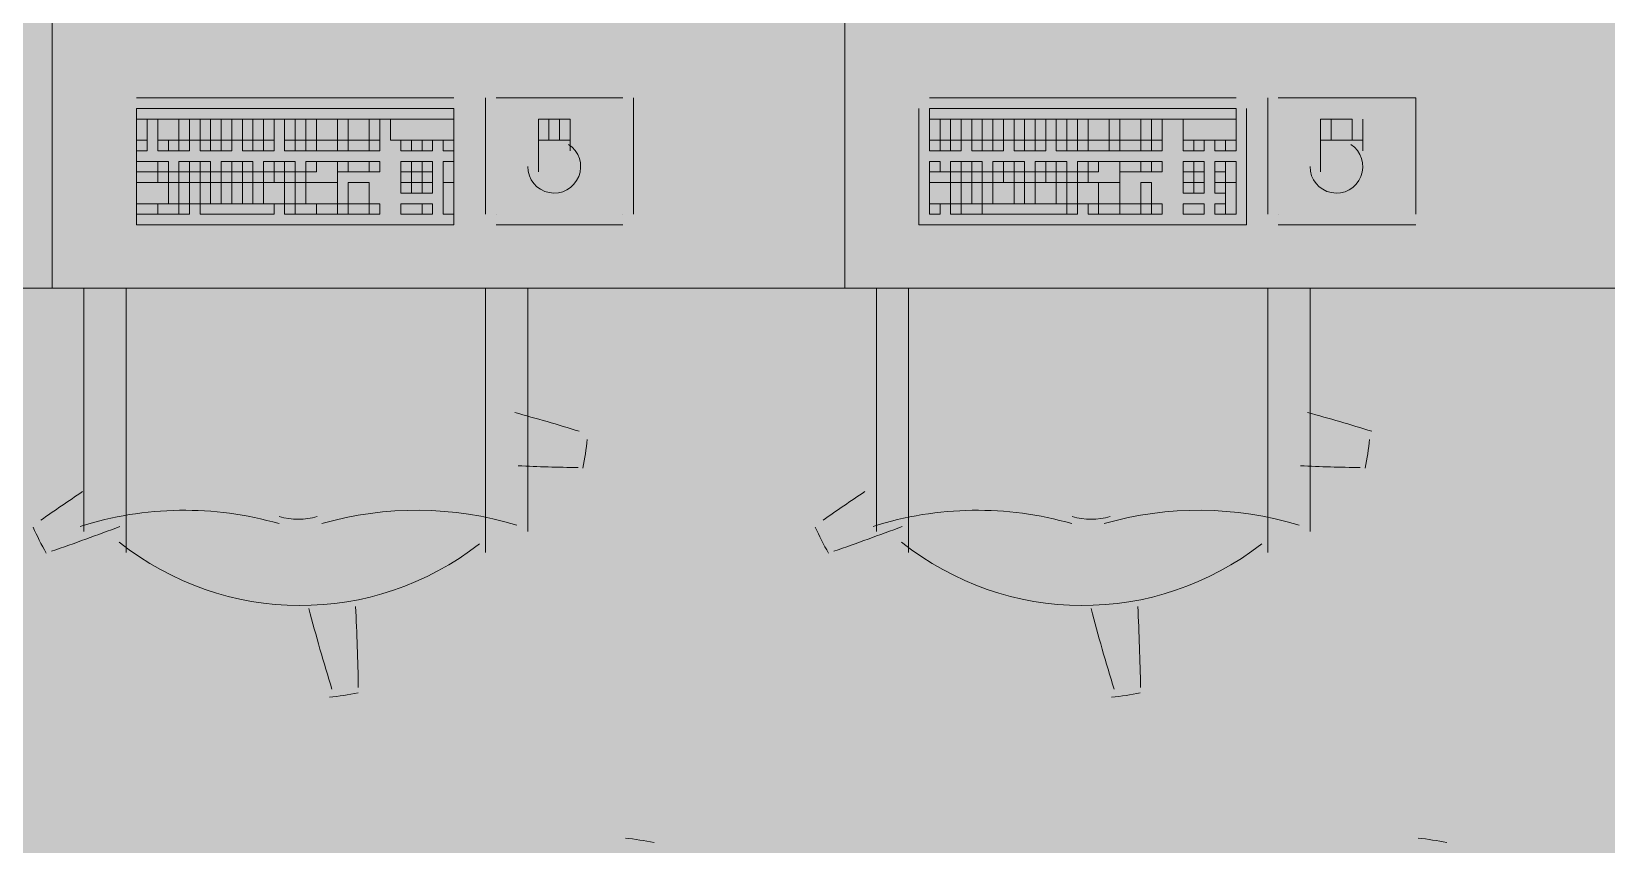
# Model space of a CAD drawing. Header units: millimetres. Extents: x -59 to 47, y 152 to 919.
# Drawn here: x 8.452 to 10.687, y 460.182 to 461.336 of the extents above; entities that cross this region are included whole.
import ezdxf

# ---------------------------------------------------------------- set-up
doc = ezdxf.new("R2010")
doc.units = ezdxf.units.MM
doc.layers.add('PDF_014405$FT-FIXFIT', color=7, linetype='Continuous')
doc.layers.add('PDF_014405$HL-TMP', color=7, linetype='Continuous', true_color=0xe6db59)

msp = doc.modelspace()

# ---------------------------------------------------------------- linework, layer by layer
at = {"layer": 'PDF_014405$FT-FIXFIT', "lineweight": 0}
for points in [[(7.3719, 462.1864), (8.4818, 462.1864), (8.4818, 460.9715), (7.3719, 460.9715)], [(8.4818, 462.1864), (9.6067, 462.1864), (9.6067, 460.9715), (8.4818, 460.9715)], [(9.6067, 462.1864), (10.7166, 462.1864), (10.7166, 460.9715), (9.6067, 460.9715)], [(8.6017, 461.2265), (9.0517, 461.2265), (9.0517, 461.2115), (8.6017, 461.2115)], [(9.7267, 461.2265), (10.1616, 461.2265), (10.1616, 461.2115), (9.7267, 461.2115)], [(8.6017, 461.1815), (8.6167, 461.1815), (8.6167, 461.2115), (8.6017, 461.2115)], [(8.6317, 461.1815), (8.6617, 461.1815), (8.6617, 461.2115), (8.6317, 461.2115)], [(8.6617, 461.1815), (8.6767, 461.1815), (8.6767, 461.2115), (8.6617, 461.2115)], [(8.6767, 461.1815), (8.6917, 461.1815), (8.6917, 461.2115), (8.6767, 461.2115)], [(8.6917, 461.1815), (8.7067, 461.1815), (8.7067, 461.2115), (8.6917, 461.2115)], [(8.7217, 461.1815), (8.7367, 461.1815), (8.7367, 461.2115), (8.7217, 461.2115)], [(8.7367, 461.1815), (8.7517, 461.1815), (8.7517, 461.2115), (8.7367, 461.2115)], [(8.7667, 461.1815), (8.7817, 461.1815), (8.7817, 461.2115), (8.7667, 461.2115)], [(8.7817, 461.1815), (8.7967, 461.1815), (8.7967, 461.2115), (8.7817, 461.2115)], [(8.8117, 461.1815), (8.8267, 461.1815), (8.8267, 461.2115), (8.8117, 461.2115)], [(8.8267, 461.1815), (8.8417, 461.1815), (8.8417, 461.2115), (8.8267, 461.2115)], [(8.8417, 461.1815), (8.8567, 461.1815), (8.8567, 461.2115), (8.8417, 461.2115)], [(8.8567, 461.1815), (8.8867, 461.1815), (8.8867, 461.2115), (8.8567, 461.2115)], [(8.8867, 461.1815), (8.9017, 461.1815), (8.9017, 461.2115), (8.8867, 461.2115)], [(8.9017, 461.1815), (8.9317, 461.1815), (8.9317, 461.2115), (8.9017, 461.2115)], [(8.9317, 461.1815), (8.9467, 461.1815), (8.9467, 461.2115), (8.9317, 461.2115)], [(8.9617, 461.2115), (9.0517, 461.2115), (9.0517, 461.1815), (8.9617, 461.1815)], [(9.7267, 461.1815), (9.7417, 461.1815), (9.7417, 461.2115), (9.7267, 461.2115)], [(9.7566, 461.1815), (9.7716, 461.1815), (9.7716, 461.2115), (9.7566, 461.2115)], [(9.7716, 461.1815), (9.7866, 461.1815), (9.7866, 461.2115), (9.7716, 461.2115)], [(9.7866, 461.1815), (9.8016, 461.1815), (9.8016, 461.2115), (9.7866, 461.2115)], [(9.8166, 461.1815), (9.8316, 461.1815), (9.8316, 461.2115), (9.8166, 461.2115)], [(9.8316, 461.1815), (9.8466, 461.1815), (9.8466, 461.2115), (9.8316, 461.2115)], [(9.8616, 461.1815), (9.8766, 461.1815), (9.8766, 461.2115), (9.8616, 461.2115)], [(9.8766, 461.1815), (9.8916, 461.1815), (9.8916, 461.2115), (9.8766, 461.2115)], [(9.8916, 461.1815), (9.9066, 461.1815), (9.9066, 461.2115), (9.8916, 461.2115)], [(9.9216, 461.1815), (9.9366, 461.1815), (9.9366, 461.2115), (9.9216, 461.2115)], [(9.9366, 461.1815), (9.9516, 461.1815), (9.9516, 461.2115), (9.9366, 461.2115)], [(9.9516, 461.1815), (9.9816, 461.1815), (9.9816, 461.2115), (9.9516, 461.2115)], [(9.9816, 461.1815), (9.9966, 461.1815), (9.9966, 461.2115), (9.9816, 461.2115)], [(9.9966, 461.1815), (10.0266, 461.1815), (10.0266, 461.2115), (9.9966, 461.2115)], [(10.0266, 461.1815), (10.0416, 461.1815), (10.0416, 461.2115), (10.0266, 461.2115)], [(10.0416, 461.1815), (10.0566, 461.1815), (10.0566, 461.2115), (10.0416, 461.2115)], [(10.0866, 461.2115), (10.1616, 461.2115), (10.1616, 461.1815), (10.0866, 461.1815)], [(8.6017, 461.1665), (8.6167, 461.1665), (8.6167, 461.1815), (8.6017, 461.1815)], [(8.6317, 461.1665), (8.6467, 461.1665), (8.6467, 461.1815), (8.6317, 461.1815)], [(8.6467, 461.1665), (8.6617, 461.1665), (8.6617, 461.1815), (8.6467, 461.1815)], [(8.6617, 461.1665), (8.6767, 461.1665), (8.6767, 461.1815), (8.6617, 461.1815)], [(8.6917, 461.1665), (8.7067, 461.1665), (8.7067, 461.1815), (8.6917, 461.1815)], [(8.7067, 461.1665), (8.7217, 461.1665), (8.7217, 461.1815), (8.7067, 461.1815)], [(8.7217, 461.1665), (8.7367, 461.1665), (8.7367, 461.1815), (8.7217, 461.1815)], [(8.7517, 461.1665), (8.7667, 461.1665), (8.7667, 461.1815), (8.7517, 461.1815)], [(8.7667, 461.1665), (8.7817, 461.1665), (8.7817, 461.1815), (8.7667, 461.1815)], [(8.7817, 461.1665), (8.7967, 461.1665), (8.7967, 461.1815), (8.7817, 461.1815)], [(8.8117, 461.1665), (8.8267, 461.1665), (8.8267, 461.1815), (8.8117, 461.1815)], [(8.8267, 461.1665), (8.8417, 461.1665), (8.8417, 461.1815), (8.8267, 461.1815)], [(8.8417, 461.1665), (8.8567, 461.1665), (8.8567, 461.1815), (8.8417, 461.1815)], [(8.8567, 461.1665), (8.8867, 461.1665), (8.8867, 461.1815), (8.8567, 461.1815)], [(8.8867, 461.1665), (8.9017, 461.1665), (8.9017, 461.1815), (8.8867, 461.1815)], [(8.9017, 461.1665), (8.9317, 461.1665), (8.9317, 461.1815), (8.9017, 461.1815)], [(8.9317, 461.1665), (8.9467, 461.1665), (8.9467, 461.1815), (8.9317, 461.1815)], [(8.9767, 461.1665), (8.9917, 461.1665), (8.9917, 461.1815), (8.9767, 461.1815)], [(8.9917, 461.1665), (9.0067, 461.1665), (9.0067, 461.1815), (8.9917, 461.1815)], [(9.0067, 461.1665), (9.0217, 461.1665), (9.0217, 461.1815), (9.0067, 461.1815)], [(9.0367, 461.1665), (9.0517, 461.1665), (9.0517, 461.1815), (9.0367, 461.1815)], [(9.7267, 461.1665), (9.7417, 461.1665), (9.7417, 461.1815), (9.7267, 461.1815)], [(9.7417, 461.1665), (9.7566, 461.1665), (9.7566, 461.1815), (9.7417, 461.1815)], [(9.7566, 461.1665), (9.7716, 461.1665), (9.7716, 461.1815), (9.7566, 461.1815)], [(9.7866, 461.1665), (9.8016, 461.1665), (9.8016, 461.1815), (9.7866, 461.1815)], [(9.8016, 461.1665), (9.8166, 461.1665), (9.8166, 461.1815), (9.8016, 461.1815)], [(9.8166, 461.1665), (9.8316, 461.1665), (9.8316, 461.1815), (9.8166, 461.1815)], [(9.8466, 461.1665), (9.8616, 461.1665), (9.8616, 461.1815), (9.8466, 461.1815)], [(9.8616, 461.1665), (9.8766, 461.1665), (9.8766, 461.1815), (9.8616, 461.1815)], [(9.8766, 461.1665), (9.8916, 461.1665), (9.8916, 461.1815), (9.8766, 461.1815)], [(9.9066, 461.1665), (9.9216, 461.1665), (9.9216, 461.1815), (9.9066, 461.1815)], [(9.9216, 461.1665), (9.9366, 461.1665), (9.9366, 461.1815), (9.9216, 461.1815)], [(9.9366, 461.1665), (9.9516, 461.1665), (9.9516, 461.1815), (9.9366, 461.1815)], [(9.9516, 461.1665), (9.9816, 461.1665), (9.9816, 461.1815), (9.9516, 461.1815)], [(9.9816, 461.1665), (9.9966, 461.1665), (9.9966, 461.1815), (9.9816, 461.1815)], [(9.9966, 461.1665), (10.0266, 461.1665), (10.0266, 461.1815), (9.9966, 461.1815)], [(10.0266, 461.1665), (10.0416, 461.1665), (10.0416, 461.1815), (10.0266, 461.1815)], [(10.0416, 461.1665), (10.0566, 461.1665), (10.0566, 461.1815), (10.0416, 461.1815)], [(10.0866, 461.1665), (10.1016, 461.1665), (10.1016, 461.1815), (10.0866, 461.1815)], [(10.1016, 461.1665), (10.1166, 461.1665), (10.1166, 461.1815), (10.1016, 461.1815)], [(10.1316, 461.1665), (10.1466, 461.1665), (10.1466, 461.1815), (10.1316, 461.1815)], [(10.1466, 461.1665), (10.1616, 461.1665), (10.1616, 461.1815), (10.1466, 461.1815)], [(8.6017, 461.1365), (8.6317, 461.1365), (8.6317, 461.1515), (8.6017, 461.1515)], [(8.6017, 461.1215), (8.6317, 461.1215), (8.6317, 461.1365), (8.6017, 461.1365)], [(8.6317, 461.1365), (8.6467, 461.1365), (8.6467, 461.1515), (8.6317, 461.1515)], [(8.6467, 461.1215), (8.6617, 461.1215), (8.6617, 461.1365), (8.6467, 461.1365)], [(8.6617, 461.1365), (8.6767, 461.1365), (8.6767, 461.1515), (8.6617, 461.1515)], [(8.6617, 461.1215), (8.6767, 461.1215), (8.6767, 461.1365), (8.6617, 461.1365)], [(8.6767, 461.1365), (8.6917, 461.1365), (8.6917, 461.1515), (8.6767, 461.1515)], [(8.6767, 461.1215), (8.6917, 461.1215), (8.6917, 461.1365), (8.6767, 461.1365)], [(8.6917, 461.1365), (8.7067, 461.1365), (8.7067, 461.1515), (8.6917, 461.1515)], [(8.7067, 461.1215), (8.7217, 461.1215), (8.7217, 461.1365), (8.7067, 461.1365)], [(8.7217, 461.1365), (8.7367, 461.1365), (8.7367, 461.1515), (8.7217, 461.1515)], [(8.7217, 461.1215), (8.7367, 461.1215), (8.7367, 461.1365), (8.7217, 461.1365)], [(8.7367, 461.1365), (8.7517, 461.1365), (8.7517, 461.1515), (8.7367, 461.1515)], [(8.7367, 461.1215), (8.7517, 461.1215), (8.7517, 461.1365), (8.7367, 461.1365)], [(8.7517, 461.1365), (8.7667, 461.1365), (8.7667, 461.1515), (8.7517, 461.1515)], [(8.7667, 461.1215), (8.7817, 461.1215), (8.7817, 461.1365), (8.7667, 461.1365)], [(8.7817, 461.1365), (8.7967, 461.1365), (8.7967, 461.1515), (8.7817, 461.1515)], [(8.7817, 461.1215), (8.7967, 461.1215), (8.7967, 461.1365), (8.7817, 461.1365)], [(8.7967, 461.1365), (8.8117, 461.1365), (8.8117, 461.1515), (8.7967, 461.1515)], [(8.7967, 461.1215), (8.8117, 461.1215), (8.8117, 461.1365), (8.7967, 461.1365)], [(8.8117, 461.1365), (8.8267, 461.1365), (8.8267, 461.1515), (8.8117, 461.1515)], [(8.8267, 461.1215), (8.8417, 461.1215), (8.8417, 461.1365), (8.8267, 461.1365)], [(8.8567, 461.1215), (8.8867, 461.1215), (8.8867, 461.1515), (8.8567, 461.1515), (8.8567, 461.1365), (8.8417, 461.1365), (8.8417, 461.1215)], [(8.8417, 461.1365), (8.8567, 461.1365), (8.8567, 461.1515), (8.8417, 461.1515)], [(8.8867, 461.1365), (8.9017, 461.1365), (8.9017, 461.1515), (8.8867, 461.1515)], [(8.9017, 461.1365), (8.9317, 461.1365), (8.9317, 461.1515), (8.9017, 461.1515)], [(8.9317, 461.1365), (8.9467, 461.1365), (8.9467, 461.1515), (8.9317, 461.1515)], [(8.9767, 461.1365), (8.9917, 461.1365), (8.9917, 461.1515), (8.9767, 461.1515)], [(8.9767, 461.1215), (8.9917, 461.1215), (8.9917, 461.1365), (8.9767, 461.1365)], [(8.9917, 461.1365), (9.0067, 461.1365), (9.0067, 461.1515), (8.9917, 461.1515)], [(8.9917, 461.1215), (9.0067, 461.1215), (9.0067, 461.1365), (8.9917, 461.1365)], [(9.0067, 461.1365), (9.0217, 461.1365), (9.0217, 461.1515), (9.0067, 461.1515)], [(9.0067, 461.1215), (9.0217, 461.1215), (9.0217, 461.1365), (9.0067, 461.1365)], [(9.0367, 461.1215), (9.0517, 461.1215), (9.0517, 461.1515), (9.0367, 461.1515)], [(9.7267, 461.1365), (9.7417, 461.1365), (9.7417, 461.1515), (9.7267, 461.1515)], [(9.7267, 461.1215), (9.7566, 461.1215), (9.7566, 461.1365), (9.7267, 461.1365)], [(9.7566, 461.1365), (9.7716, 461.1365), (9.7716, 461.1515), (9.7566, 461.1515)], [(9.7566, 461.1215), (9.7716, 461.1215), (9.7716, 461.1365), (9.7566, 461.1365)], [(9.7716, 461.1365), (9.7866, 461.1365), (9.7866, 461.1515), (9.7716, 461.1515)], [(9.7716, 461.1215), (9.7866, 461.1215), (9.7866, 461.1365), (9.7716, 461.1365)], [(9.7866, 461.1365), (9.8016, 461.1365), (9.8016, 461.1515), (9.7866, 461.1515)], [(9.8016, 461.1215), (9.8166, 461.1215), (9.8166, 461.1365), (9.8016, 461.1365)], [(9.8166, 461.1365), (9.8316, 461.1365), (9.8316, 461.1515), (9.8166, 461.1515)], [(9.8166, 461.1215), (9.8316, 461.1215), (9.8316, 461.1365), (9.8166, 461.1365)], [(9.8316, 461.1365), (9.8466, 461.1365), (9.8466, 461.1515), (9.8316, 461.1515)], [(9.8316, 461.1215), (9.8466, 461.1215), (9.8466, 461.1365), (9.8316, 461.1365)], [(9.8466, 461.1365), (9.8616, 461.1365), (9.8616, 461.1515), (9.8466, 461.1515)], [(9.8616, 461.1215), (9.8766, 461.1215), (9.8766, 461.1365), (9.8616, 461.1365)], [(9.8766, 461.1365), (9.8916, 461.1365), (9.8916, 461.1515), (9.8766, 461.1515)], [(9.8766, 461.1215), (9.8916, 461.1215), (9.8916, 461.1365), (9.8766, 461.1365)], [(9.8916, 461.1365), (9.9066, 461.1365), (9.9066, 461.1515), (9.8916, 461.1515)], [(9.8916, 461.1215), (9.9066, 461.1215), (9.9066, 461.1365), (9.8916, 461.1365)], [(9.9066, 461.1365), (9.9216, 461.1365), (9.9216, 461.1515), (9.9066, 461.1515)], [(9.9216, 461.1215), (9.9366, 461.1215), (9.9366, 461.1365), (9.9216, 461.1365)], [(9.9366, 461.1365), (9.9516, 461.1365), (9.9516, 461.1515), (9.9366, 461.1515)], [(9.9366, 461.1215), (9.9516, 461.1215), (9.9516, 461.1365), (9.9366, 461.1365)], [(9.9666, 461.1215), (9.9966, 461.1215), (9.9966, 461.1515), (9.9666, 461.1515), (9.9666, 461.1365), (9.9516, 461.1365), (9.9516, 461.1215)], [(9.9516, 461.1365), (9.9666, 461.1365), (9.9666, 461.1515), (9.9516, 461.1515)], [(9.9966, 461.1365), (10.0266, 461.1365), (10.0266, 461.1515), (9.9966, 461.1515)], [(10.0266, 461.1365), (10.0416, 461.1365), (10.0416, 461.1515), (10.0266, 461.1515)], [(10.0416, 461.1365), (10.0566, 461.1365), (10.0566, 461.1515), (10.0416, 461.1515)], [(10.0866, 461.1365), (10.1016, 461.1365), (10.1016, 461.1515), (10.0866, 461.1515)], [(10.0866, 461.1215), (10.1016, 461.1215), (10.1016, 461.1365), (10.0866, 461.1365)], [(10.1016, 461.1365), (10.1166, 461.1365), (10.1166, 461.1515), (10.1016, 461.1515)], [(10.1016, 461.1215), (10.1166, 461.1215), (10.1166, 461.1365), (10.1016, 461.1365)], [(10.1316, 461.1365), (10.1466, 461.1365), (10.1466, 461.1515), (10.1316, 461.1515)], [(10.1316, 461.1215), (10.1466, 461.1215), (10.1466, 461.1365), (10.1316, 461.1365)], [(10.1466, 461.1215), (10.1616, 461.1215), (10.1616, 461.1515), (10.1466, 461.1515)], [(8.6017, 461.0915), (8.6467, 461.0915), (8.6467, 461.1215), (8.6017, 461.1215)], [(8.6467, 461.0915), (8.6617, 461.0915), (8.6617, 461.1215), (8.6467, 461.1215)], [(8.6767, 461.0915), (8.6917, 461.0915), (8.6917, 461.1215), (8.6767, 461.1215)], [(8.6917, 461.0915), (8.7067, 461.0915), (8.7067, 461.1215), (8.6917, 461.1215)], [(8.7067, 461.0915), (8.7217, 461.0915), (8.7217, 461.1215), (8.7067, 461.1215)], [(8.7367, 461.0915), (8.7517, 461.0915), (8.7517, 461.1215), (8.7367, 461.1215)], [(8.7517, 461.0915), (8.7667, 461.0915), (8.7667, 461.1215), (8.7517, 461.1215)], [(8.7667, 461.0915), (8.7817, 461.0915), (8.7817, 461.1215), (8.7667, 461.1215)], [(8.7817, 461.0915), (8.8117, 461.0915), (8.8117, 461.1215), (8.7817, 461.1215)], [(8.8117, 461.0915), (8.8267, 461.0915), (8.8267, 461.1215), (8.8117, 461.1215)], [(8.8267, 461.0915), (8.8417, 461.0915), (8.8417, 461.1215), (8.8267, 461.1215)], [(8.8417, 461.0915), (8.8867, 461.0915), (8.8867, 461.1215), (8.8417, 461.1215)], [(8.9017, 461.0915), (8.9317, 461.0915), (8.9317, 461.1215), (8.9017, 461.1215)], [(8.9767, 461.1065), (8.9917, 461.1065), (8.9917, 461.1215), (8.9767, 461.1215)], [(8.9917, 461.1065), (9.0067, 461.1065), (9.0067, 461.1215), (8.9917, 461.1215)], [(9.0067, 461.1065), (9.0217, 461.1065), (9.0217, 461.1215), (9.0067, 461.1215)], [(9.0367, 461.0765), (9.0517, 461.0765), (9.0517, 461.1215), (9.0367, 461.1215)], [(9.7267, 461.0915), (9.7566, 461.0915), (9.7566, 461.1215), (9.7267, 461.1215)], [(9.7716, 461.0915), (9.7866, 461.0915), (9.7866, 461.1215), (9.7716, 461.1215)], [(9.7866, 461.0915), (9.8016, 461.0915), (9.8016, 461.1215), (9.7866, 461.1215)], [(9.8016, 461.0915), (9.8166, 461.0915), (9.8166, 461.1215), (9.8016, 461.1215)], [(9.8166, 461.0915), (9.8466, 461.0915), (9.8466, 461.1215), (9.8166, 461.1215)], [(9.8466, 461.0915), (9.8616, 461.0915), (9.8616, 461.1215), (9.8466, 461.1215)], [(9.8616, 461.0915), (9.8766, 461.0915), (9.8766, 461.1215), (9.8616, 461.1215)], [(9.8766, 461.0915), (9.9066, 461.0915), (9.9066, 461.1215), (9.8766, 461.1215)], [(9.9066, 461.0915), (9.9216, 461.0915), (9.9216, 461.1215), (9.9066, 461.1215)], [(9.9216, 461.0915), (9.9366, 461.0915), (9.9366, 461.1215), (9.9216, 461.1215)], [(9.9366, 461.0915), (9.9666, 461.0915), (9.9666, 461.1215), (9.9366, 461.1215)], [(9.9666, 461.0915), (9.9966, 461.0915), (9.9966, 461.1215), (9.9666, 461.1215)], [(10.0266, 461.0915), (10.0416, 461.0915), (10.0416, 461.1215), (10.0266, 461.1215)], [(10.0866, 461.1065), (10.1016, 461.1065), (10.1016, 461.1215), (10.0866, 461.1215)], [(10.1016, 461.1065), (10.1166, 461.1065), (10.1166, 461.1215), (10.1016, 461.1215)], [(10.1316, 461.1065), (10.1466, 461.1065), (10.1466, 461.1215), (10.1316, 461.1215)], [(10.1466, 461.0765), (10.1616, 461.0765), (10.1616, 461.1215), (10.1466, 461.1215)], [(8.6017, 461.0765), (8.6317, 461.0765), (8.6317, 461.0915), (8.6017, 461.0915)], [(8.6317, 461.0765), (8.6617, 461.0765), (8.6617, 461.0915), (8.6317, 461.0915)], [(8.6617, 461.0765), (8.6767, 461.0765), (8.6767, 461.0915), (8.6617, 461.0915)], [(8.6917, 461.0765), (8.7967, 461.0765), (8.7967, 461.0915), (8.6917, 461.0915)], [(8.8267, 461.0765), (8.8117, 461.0765), (8.8117, 461.0915), (8.8267, 461.0915)], [(8.8567, 461.0765), (8.8267, 461.0765), (8.8267, 461.0915), (8.8567, 461.0915)], [(8.8867, 461.0765), (8.8567, 461.0765), (8.8567, 461.0915), (8.8867, 461.0915)], [(8.8867, 461.0765), (8.9017, 461.0765), (8.9017, 461.0915), (8.8867, 461.0915)], [(8.9017, 461.0765), (8.9317, 461.0765), (8.9317, 461.0915), (8.9017, 461.0915)], [(8.9317, 461.0765), (8.9467, 461.0765), (8.9467, 461.0915), (8.9317, 461.0915)], [(8.9767, 461.0765), (9.0067, 461.0765), (9.0067, 461.0915), (8.9767, 461.0915)], [(9.0067, 461.0765), (9.0217, 461.0765), (9.0217, 461.0915), (9.0067, 461.0915)], [(9.7267, 461.0765), (9.7417, 461.0765), (9.7417, 461.0915), (9.7267, 461.0915)], [(9.7566, 461.0765), (9.7716, 461.0765), (9.7716, 461.0915), (9.7566, 461.0915)], [(9.7716, 461.0765), (9.8016, 461.0765), (9.8016, 461.0915), (9.7716, 461.0915)], [(9.8016, 461.0765), (9.9216, 461.0765), (9.9216, 461.0915), (9.8016, 461.0915)], [(9.9366, 461.0765), (9.9216, 461.0765), (9.9216, 461.0915), (9.9366, 461.0915)], [(9.9666, 461.0765), (9.9516, 461.0765), (9.9516, 461.0915), (9.9666, 461.0915)], [(9.9966, 461.0765), (9.9666, 461.0765), (9.9666, 461.0915), (9.9966, 461.0915)], [(9.9966, 461.0765), (10.0266, 461.0765), (10.0266, 461.0915), (9.9966, 461.0915)], [(10.0266, 461.0765), (10.0416, 461.0765), (10.0416, 461.0915), (10.0266, 461.0915)], [(10.0416, 461.0765), (10.0566, 461.0765), (10.0566, 461.0915), (10.0416, 461.0915)], [(10.0866, 461.0765), (10.1166, 461.0765), (10.1166, 461.0915), (10.0866, 461.0915)], [(10.1316, 461.0765), (10.1466, 461.0765), (10.1466, 461.0915), (10.1316, 461.0915)]]:
    msp.add_lwpolyline(points, close=True, dxfattribs=at)
for points in [[(9.0517, 461.2415), (8.6017, 461.2415)], [(9.0967, 461.2415), (9.0967, 461.0765)], [(9.2917, 461.2415), (9.1117, 461.2415)], [(9.2917, 461.2415), (9.2917, 461.2415)], [(9.3067, 461.0765), (9.3067, 461.2415)], [(10.1616, 461.2415), (9.7267, 461.2415)], [(10.2066, 461.2415), (10.2066, 461.0765)], [(10.4166, 461.0765), (10.4166, 461.2415), (10.2216, 461.2415)], [(8.6017, 461.2265), (8.6017, 461.0615), (9.0517, 461.0615), (9.0517, 461.2265)], [(9.7117, 461.2265), (9.7117, 461.0615), (10.1766, 461.0615), (10.1766, 461.2265)], [(9.7267, 461.2265), (9.7267, 461.2265)], [(10.1616, 461.2265), (10.1616, 461.2265)], [(9.2167, 461.1665), (9.2167, 461.2115), (9.1717, 461.2115), (9.1717, 461.1365)], [(9.1867, 461.1815), (9.1867, 461.2115)], [(9.2017, 461.1815), (9.2017, 461.2115)], [(10.3266, 461.1815), (10.3266, 461.2115), (10.2816, 461.2115), (10.2816, 461.1365)], [(10.2966, 461.1815), (10.2966, 461.2115)], [(10.3416, 461.1665), (10.3416, 461.2115)], [(9.1717, 461.1815), (9.2167, 461.1815)], [(10.2816, 461.1815), (10.3416, 461.1815)], [(9.1117, 461.0765), (9.1117, 461.0765)], [(9.2917, 461.0765), (9.2917, 461.0765)], [(10.2216, 461.0765), (10.2216, 461.0765)], [(10.4166, 461.0765), (10.4166, 461.0765)], [(9.1117, 461.0615), (9.2917, 461.0615)], [(10.2216, 461.0615), (10.4166, 461.0615)], [(8.5268, 460.6266), (8.5268, 460.9715)], [(8.5868, 460.9715), (8.5868, 460.5966)], [(9.0967, 460.5966), (9.0967, 460.9715)], [(9.1567, 460.9715), (9.1567, 460.6266)], [(9.6517, 460.6266), (9.6517, 460.9715)], [(9.6967, 460.9715), (9.6967, 460.5966)], [(10.2066, 460.5966), (10.2066, 460.9715)], [(10.2666, 460.9715), (10.2666, 460.6266)]]:
    msp.add_lwpolyline(points, dxfattribs=at)
for centre, radius, start, end in [((9.1942, 461.144), 0.0375, 180.0012, 57.2913), ((10.3041, 461.144), 0.0375, 180.0012, 57.2913), ((8.261, 457.6064), 3.3073, 72.9713, 74.6192), ((9.386, 457.6064), 3.3073, 72.9713, 74.6192), ((8.831, 460.8013), 0.4125, 348.1348, 353.8639), ((9.941, 460.8013), 0.4125, 348.1348, 353.8639), ((9.284, 464.0178), 3.3012, 267.5537, 269.0284), ((10.3939, 464.0178), 3.3012, 267.5537, 269.0284), ((10.3739, 457.9203), 3.3244, 123.7945, 125.0295), ((11.4838, 457.9203), 3.3244, 123.7945, 125.0295), ((8.6692, 460.1691), 0.4875, 73.9771, 107.6102), ((8.831, 460.7413), 0.0975, 253.9762, 286.0238), ((8.9992, 460.1691), 0.4875, 73.0774, 106.0226), ((9.7941, 460.1691), 0.4875, 73.9771, 107.6102), ((9.956, 460.7413), 0.0975, 253.9762, 286.0238), ((10.1091, 460.1691), 0.4875, 73.0774, 106.0226), ((8.831, 460.8013), 0.4124, 204.1313, 209.8665), ((7.4061, 463.7263), 3.3073, 288.9678, 290.7531), ((9.941, 460.8013), 0.4124, 204.1313, 209.8665), ((8.516, 463.7263), 3.3073, 288.9678, 290.7531), ((8.8342, 460.934), 0.4125, 231.4381, 308.0234), ((9.9441, 460.934), 0.4125, 231.4381, 308.0234), ((12.0413, 461.3714), 3.3076, 194.969, 197.0287), ((5.6056, 460.349), 3.3111, 0.9733, 2.965), ((13.1512, 461.3714), 3.3076, 194.969, 197.0287), ((6.7155, 460.349), 3.3111, 0.9733, 2.965), ((8.831, 460.8014), 0.4125, 276.1361, 281.8652), ((9.941, 460.8014), 0.4125, 276.1361, 281.8652), ((9.251, 459.7814), 0.4125, 78.1348, 83.8639), ((10.376, 459.7814), 0.4125, 78.1348, 83.8639)]:
    msp.add_arc(centre, radius, start, end, dxfattribs=at)
at = {"layer": 'PDF_014405$HL-TMP', "color": 54, "true_color": 0x999900, "transparency": 33554559}
for points in [[(14.8412, 463.7163), (7.3719, 463.7163), (14.8412, 459.3217)], [(7.3719, 463.7163), (14.8412, 459.3217), (7.3719, 459.3217)]]:
    msp.add_solid(points, dxfattribs=at)

doc.saveas('drawing.dxf')
